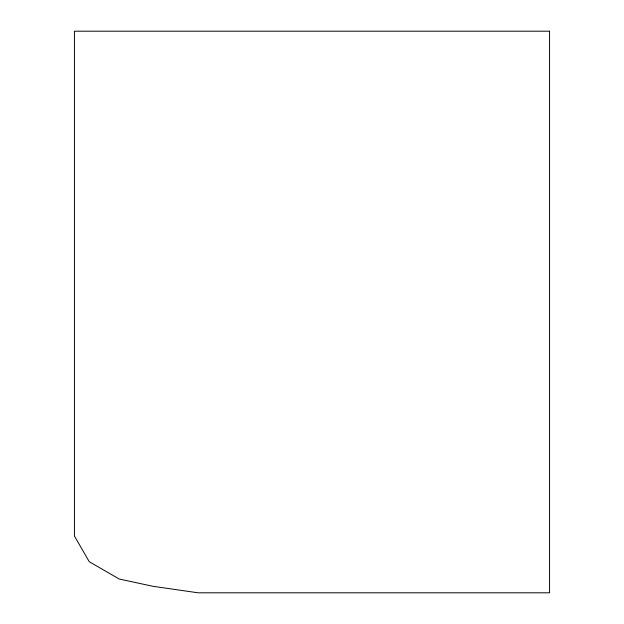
<?xml version="1.0" encoding="UTF-8"?>
<svg xmlns="http://www.w3.org/2000/svg" width="624" height="624" viewBox="0 0 624 624"><rect width="100%" height="100%" fill="white"/><g stroke="black" fill="none" stroke-linecap="round" stroke-linejoin="round"><path stroke-width="0.94" d="M549.565 31.2L74.435 31.2L74.435 536.024L89.287 561.74L119.192 579.002L152.942 586.303L198.05 592.8L549.565 592.8L549.565 31.2"/></g></svg>
